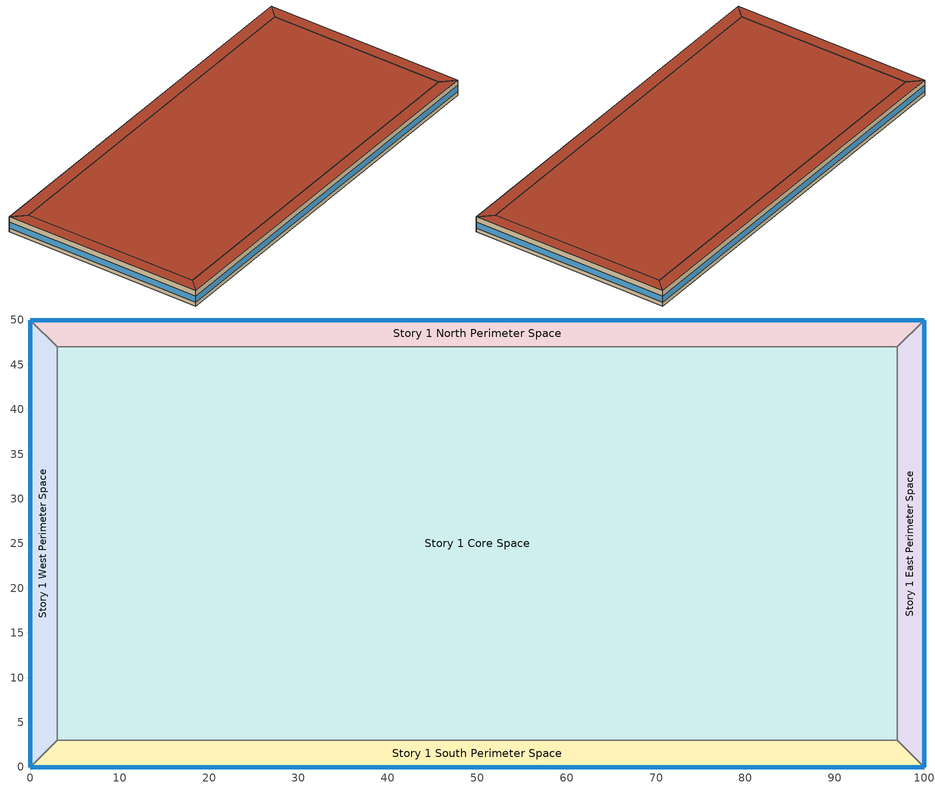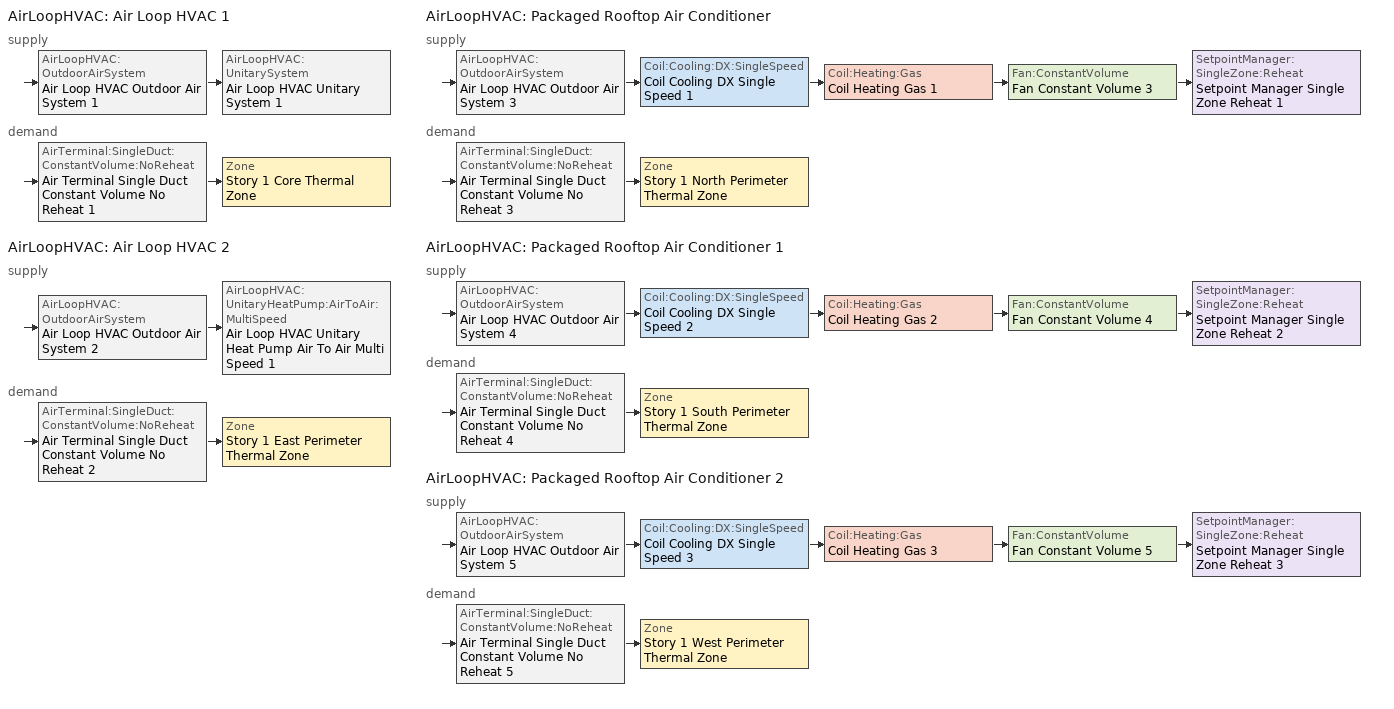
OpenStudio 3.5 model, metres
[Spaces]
Story 1 West Perimeter Space
 floor ground: 0,0 0,50 3,47 3,3 z0
 wall outside: 0,50 0,0 z0:4
 wall to Story 1 North Perimeter Space: 3,47 0,50 z0:4
 wall to Story 1 Core Space: 3,3 3,47 z0:4
 wall to Story 1 South Perimeter Space: 0,0 3,3 z0:4
 window: 0,49.97 0,0.03 z1:2.6
 roof outside: 3,3 3,47 0,50 0,0 z4
Story 1 North Perimeter Space
 floor ground: 0,50 100,50 97,47 3,47 z0
 wall outside: 100,50 0,50 z0:4
 wall to Story 1 East Perimeter Space: 97,47 100,50 z0:4
 wall to Story 1 Core Space: 3,47 97,47 z0:4
 window: 99.97,50 0.03,50 z1:2.6
 roof outside: 3,47 97,47 100,50 0,50 z4
Story 1 East Perimeter Space
 floor ground: 100,50 100,0 97,3 97,47 z0
 wall outside: 100,0 100,50 z0:4
 wall to Story 1 South Perimeter Space: 97,3 100,0 z0:4
 wall to Story 1 Core Space: 97,47 97,3 z0:4
 window: 100,0.03 100,49.97 z1:2.6
 roof outside: 97,47 97,3 100,0 100,50 z4
Story 1 South Perimeter Space
 floor ground: 100,0 0,0 3,3 97,3 z0
 wall outside: 0,0 100,0 z0:4
 wall to Story 1 Core Space: 97,3 3,3 z0:4
 window: 0.03,0 99.97,0 z1:2.6
 roof outside: 97,3 3,3 0,0 100,0 z4
Story 1 Core Space
 floor ground: 3,3 3,47 97,47 97,3 z0
 roof outside: 97,3 97,47 3,47 3,3 z4
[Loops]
AirLoopHVAC 'Air Loop HVAC 1'
 supply: AirLoopHVAC:OutdoorAirSystem 'Air Loop HVAC Outdoor Air System 1' > AirLoopHVAC:UnitarySystem 'Air Loop HVAC Unitary System 1'
 demand: AirTerminal:SingleDuct:ConstantVolume:NoReheat 'Air Terminal Single Duct Constant Volume No Reheat 1' > Zone 'Story 1 Core Thermal Zone'
AirLoopHVAC 'Air Loop HVAC 2'
 supply: AirLoopHVAC:OutdoorAirSystem 'Air Loop HVAC Outdoor Air System 2' > AirLoopHVAC:UnitaryHeatPump:AirToAir:MultiSpeed 'Air Loop HVAC Unitary Heat Pump Air To Air Multi Speed 1'
 demand: AirTerminal:SingleDuct:ConstantVolume:NoReheat 'Air Terminal Single Duct Constant Volume No Reheat 2' > Zone 'Story 1 East Perimeter Thermal Zone'
AirLoopHVAC 'Packaged Rooftop Air Conditioner'
 supply: AirLoopHVAC:OutdoorAirSystem 'Air Loop HVAC Outdoor Air System 3' > Coil:Cooling:DX:SingleSpeed 'Coil Cooling DX Single Speed 1' > Coil:Heating:Gas 'Coil Heating Gas 1' > Fan:ConstantVolume 'Fan Constant Volume 3' > SetpointManager:SingleZone:Reheat 'Setpoint Manager Single Zone Reheat 1'
 demand: AirTerminal:SingleDuct:ConstantVolume:NoReheat 'Air Terminal Single Duct Constant Volume No Reheat 3' > Zone 'Story 1 North Perimeter Thermal Zone'
AirLoopHVAC 'Packaged Rooftop Air Conditioner 1'
 supply: AirLoopHVAC:OutdoorAirSystem 'Air Loop HVAC Outdoor Air System 4' > Coil:Cooling:DX:SingleSpeed 'Coil Cooling DX Single Speed 2' > Coil:Heating:Gas 'Coil Heating Gas 2' > Fan:ConstantVolume 'Fan Constant Volume 4' > SetpointManager:SingleZone:Reheat 'Setpoint Manager Single Zone Reheat 2'
 demand: AirTerminal:SingleDuct:ConstantVolume:NoReheat 'Air Terminal Single Duct Constant Volume No Reheat 4' > Zone 'Story 1 South Perimeter Thermal Zone'
AirLoopHVAC 'Packaged Rooftop Air Conditioner 2'
 supply: AirLoopHVAC:OutdoorAirSystem 'Air Loop HVAC Outdoor Air System 5' > Coil:Cooling:DX:SingleSpeed 'Coil Cooling DX Single Speed 3' > Coil:Heating:Gas 'Coil Heating Gas 3' > Fan:ConstantVolume 'Fan Constant Volume 5' > SetpointManager:SingleZone:Reheat 'Setpoint Manager Single Zone Reheat 3'
 demand: AirTerminal:SingleDuct:ConstantVolume:NoReheat 'Air Terminal Single Duct Constant Volume No Reheat 5' > Zone 'Story 1 West Perimeter Thermal Zone'
[Building]
Building 1: Space Type=Baseline Model Space Type; Default Construction Set=ASHRAE_189.1-2009_ClimateZone 4-5 (mdoff)_ConstSet
[SizingPeriod:DesignDay] Barometric Pressure {Pa}=98934; Rain Indicator=No; Snow Indicator=No; Day of Month=21; Daylight Saving Time Indicator=No; Humidity Condition Type=Wetbulb; Dry-Bulb Temperature Range Modifier Type=DefaultMultipliers
Name | Maximum Dry-Bulb Temperature {C} | Daily Dry-Bulb Temperature Range {deltaC} | Wind Speed {m/s} | Wind Direction {deg} | Sky Clearness | Month | Day Type | Wetbulb or DewPoint at Maximum Dry-Bulb {C} | Solar Model Indicator | ASHRAE Clear Sky Optical Depth for Beam Irradiance | ASHRAE Clear Sky Optical Depth for Diffuse Irradiance
Chicago Ohare Intl Ap Ann Htg 99.6% Condns DB | -20 | 0 | 4.9 | 270 | 0 | 1 | WinterDesignDay | -20 | ASHRAEClearSky
Chicago Ohare Intl Ap Ann Clg .4% Condns DB=>MWB | 33.3 | 10.5 | 5.2 | 230 |  | 7 | SummerDesignDay | 23.7 | ASHRAETau | 0.455 | 2.05
[DefaultConstructionSet]
ASHRAE_189.1-2009_ClimateZone 4-5 (mdoff)_ConstSet: Default Exterior Surface Constructions=ASHRAE_189.1-2009_ClimateZone 4-5 (mdoff)_Exterior_DefSurfCons; Default Interior Surface Constructions=000_Interior_DefSurfCons; Default Ground Contact Surface Constructions=000_Ground_DefSurfCons; Default Exterior SubSurface Constructions=ASHRAE_189.1-2009_ClimateZone 4-5 (mdoff)_Exterior_DefSubCons; Default Interior SubSurface Constructions=000_Interior_DefSubCons; Interior Partition Construction=000_Interior Partition
[DefaultSurfaceConstructions]
Name | Floor Construction | Wall Construction | Roof Ceiling Construction
ASHRAE_189.1-2009_ClimateZone 4-5 (mdoff)_Exterior_DefSurfCons | 000_ExtSlabCarpet_4in_ClimateZone 1-8 | ASHRAE_189.1-2009_ExtWall_SteelFrame_ClimateZone 4-8 | ASHRAE_189.1-2009_ExtRoof_IEAD_ClimateZone 2-5
000_Interior_DefSurfCons | 000_Interior Floor | 000_Interior Wall | 000_Interior Ceiling
000_Ground_DefSurfCons | 000_ExtSlabCarpet_4in_ClimateZone 1-8 | 000_ExtSlabCarpet_4in_ClimateZone 1-8 | 000_ExtSlabCarpet_4in_ClimateZone 1-8
[DefaultSubSurfaceConstructions] Glass Door Construction=000_Exterior Window; Skylight Construction=000_Exterior Window; Tubular Daylight Dome Construction=000_Interior Window; Tubular Daylight Diffuser Construction=000_Interior Window
Name | Fixed Window Construction | Operable Window Construction | Door Construction
ASHRAE_189.1-2009_ClimateZone 4-5 (mdoff)_Exterior_DefSubCons | ASHRAE_189.1-2009_ExtWindow_ClimateZone 4-5 | ASHRAE_189.1-2009_ExtWindow_ClimateZone 4-5 | 000_Exterior Door
000_Interior_DefSubCons | 000_Interior Window | 000_Interior Window | 000_Interior Door
[Construction]
000_Interior Partition; 000_Interior Door: 000_G05 25mm wood
000_ExtSlabCarpet_4in_ClimateZone 1-8: MAT-CC05 4 HW CONCRETE, CP02 CARPET PAD
ASHRAE_189.1-2009_ExtWall_SteelFrame_ClimateZone 4-8: MAT-SHEATH, Wall Insulation [39], 1/2IN Gypsum
ASHRAE_189.1-2009_ExtRoof_IEAD_ClimateZone 2-5: Roof Membrane, Roof Insulation [21], Metal Decking
000_Interior Floor: 000_F16 Acoustic tile, 000_F05 Ceiling air space resistance, 000_M11 100mm lightweight concrete
000_Interior Wall: 000_G01a 19mm gypsum board, 000_F04 Wall air space resistance, 000_G01a 19mm gypsum board
000_Interior Ceiling: 000_M11 100mm lightweight concrete, 000_F05 Ceiling air space resistance, 000_F16 Acoustic tile
ASHRAE_189.1-2009_ExtWindow_ClimateZone 4-5: Theoretical Glass [207]
000_Exterior Door: 000_F08 Metal surface, 000_I01 25mm insulation board
000_Exterior Window: 000_Clear 3mm, 000_Air 13mm, 000_Clear 3mm
000_Interior Window: 000_Clear 3mm
[Material]
Name | Roughness | Thickness {m} | Conductivity {W/m-K} | Density {kg/m3} | Specific Heat {J/kg-K} | Thermal Absorptance | Solar Absorptance | Visible Absorptance
000_G05 25mm wood | MediumSmooth | 0.0254 | 0.15 | 608 | 1630
MAT-CC05 4 HW CONCRETE | Rough | 0.1016 | 1.311 | 2240 | 836.8 | 0.9 | 0.7 | 0.7
Wall Insulation [39] | MediumRough | 0.1184 | 0.045 | 265 | 836.8 | 0.9 | 0.7 | 0.7
1/2IN Gypsum | Smooth | 0.0127 | 0.16 | 784.9 | 830 | 0.9 | 0.92 | 0.92
Roof Membrane | VeryRough | 0.0095 | 0.16 | 1121.29 | 1460 | 0.9 | 0.7 | 0.7
Roof Insulation [21] | MediumRough | 0.2105 | 0.049 | 265 | 836.8 | 0.9 | 0.7 | 0.7
Metal Decking | MediumSmooth | 0.0015 | 45.006 | 7680 | 418.4 | 0.9 | 0.7 | 0.3
000_F16 Acoustic tile | MediumSmooth | 0.0191 | 0.06 | 368 | 590
000_M11 100mm lightweight concrete | MediumRough | 0.1016 | 0.53 | 1280 | 840
000_G01a 19mm gypsum board | MediumSmooth | 0.019 | 0.16 | 800 | 1090
000_F08 Metal surface | Smooth | 0.0008 | 45.28 | 7824 | 500
000_I01 25mm insulation board | MediumRough | 0.0254 | 0.03 | 43 | 1210
[Material:NoMass] Thermal Absorptance=0.9; Solar Absorptance=0.7
Name | Roughness | Thermal Resistance {m2-K/W} | Visible Absorptance
CP02 CARPET PAD | VeryRough | 0.2165 | 0.8
MAT-SHEATH | Rough | 0.3626 | 0.7
[Material:AirGap]
Name | Thermal Resistance {m2-K/W}
000_F05 Ceiling air space resistance | 0.18
000_F04 Wall air space resistance | 0.15
[WindowMaterial:Glazing] Optical Data Type=SpectralAverage; Thickness {m}=0.003; Infrared Transmittance at Normal Incidence=0
Name | Solar Transmittance at Normal Incidence | Front Side Solar Reflectance at Normal Incidence | Back Side Solar Reflectance at Normal Incidence | Visible Transmittance at Normal Incidence | Front Side Visible Reflectance at Normal Incidence | Back Side Visible Reflectance at Normal Incidence | Front Side Infrared Hemispherical Emissivity | Back Side Infrared Hemispherical Emissivity | Conductivity {W/m-K} | Dirt Correction Factor for Solar and Visible Transmittance | Solar Diffusing
Theoretical Glass [207] | 0.3311 | 0.6189 | 0.6189 | 0.44 | 0.51 | 0.51 | 0.9 | 0.9 | 0.0133 | 1 | No
000_Clear 3mm | 0.837 | 0.075 | 0.075 | 0.898 | 0.081 | 0.081 | 0.84 | 0.84 | 0.9
[WindowMaterial:Gas]
000_Air 13mm: Gas Type=Air; Thickness {m}=0.0127
[BuildingStory]
Story 1: Nominal Z Coordinate {m}=0; Nominal Floor to Floor Height {m}=4
[Space] Building Story=Story 1
Name | Thermal Zone
Story 1 West Perimeter Space | Story 1 West Perimeter Thermal Zone
Story 1 North Perimeter Space | Story 1 North Perimeter Thermal Zone
Story 1 East Perimeter Space | Story 1 East Perimeter Thermal Zone
Story 1 South Perimeter Space | Story 1 South Perimeter Thermal Zone
Story 1 Core Space | Story 1 Core Thermal Zone
[ThermalZone] Use Ideal Air Loads=No
Name | Thermostat
Story 1 Core Thermal Zone | Zone Control Thermostat Staged Dual Setpoint 1
Story 1 East Perimeter Thermal Zone | Zone Control Thermostat Staged Dual Setpoint 2
Story 1 North Perimeter Thermal Zone | Thermostat Setpoint Dual Setpoint 3
Story 1 South Perimeter Thermal Zone | Thermostat Setpoint Dual Setpoint 4
Story 1 West Perimeter Thermal Zone | Thermostat Setpoint Dual Setpoint 5
[Sizing:Zone] Zone Cooling Design Supply Air Temperature Input Method=SupplyAirTemperature; Zone Cooling Design Supply Air Temperature {C}=14; Zone Cooling Design Supply Air Temperature Difference {deltaC}=11.11; Zone Heating Design Supply Air Temperature Input Method=SupplyAirTemperature; Zone Heating Design Supply Air Temperature {C}=40; Zone Heating Design Supply Air Temperature Difference {deltaC}=11.11; Zone Cooling Design Supply Air Humidity Ratio {kg-H2O/kg-air}=0.0085; Zone Heating Design Supply Air Humidity Ratio {kg-H2O/kg-air}=0.008; Cooling Design Air Flow Method=DesignDay; Heating Design Air Flow Method=DesignDay; Account for Dedicated Outdoor Air System=No; Dedicated Outdoor Air System Control Strategy=NeutralSupplyAir; Dedicated Outdoor Air Low Setpoint Temperature for Design {C}=autosize; Dedicated Outdoor Air High Setpoint Temperature for Design {C}=autosize; Zone Load Sizing Method=Sensible Load Only No Latent Load; Zone Latent Cooling Design Supply Air Humidity Ratio Input Method=HumidityRatioDifference; Zone Cooling Design Supply Air Humidity Ratio Difference {kgWater/kgDryAir}=0.005; Zone Latent Heating Design Supply Air Humidity Ratio Input Method=HumidityRatioDifference; Zone Humidification Design Supply Air Humidity Ratio Difference {kgWater/kgDryAir}=0.005
Story 1 Core Thermal Zone; Story 1 East Perimeter Thermal Zone; Story 1 North Perimeter Thermal Zone; Story 1 South Perimeter Thermal Zone; Story 1 West Perimeter Thermal Zone
[Zone equipment]
Story 1 Core Thermal Zone: Air Terminal Single Duct Constant Volume No Reheat 1
Story 1 East Perimeter Thermal Zone: Air Terminal Single Duct Constant Volume No Reheat 2
Story 1 North Perimeter Thermal Zone: Air Terminal Single Duct Constant Volume No Reheat 3
Story 1 South Perimeter Thermal Zone: Air Terminal Single Duct Constant Volume No Reheat 4
Story 1 West Perimeter Thermal Zone: Air Terminal Single Duct Constant Volume No Reheat 5
[ThermostatSetpoint:DualSetpoint] Heating Setpoint Temperature Schedule=Heating Sch; Cooling Setpoint Temperature Schedule=Cooling Sch
Thermostat Setpoint Dual Setpoint 3; Thermostat Setpoint Dual Setpoint 4; Thermostat Setpoint Dual Setpoint 5
[SpaceType]
Baseline Model Space Type: Default Schedule Set=Baseline Model Schedule Set; Design Specification Outdoor Air Object=Baseline Model OA
[DefaultScheduleSet]
Baseline Model Schedule Set: Number of People Schedule=Baseline Model People Lights and Equipment Schedule; People Activity Level Schedule=Baseline Model People Activity Schedule; Lighting Schedule=Baseline Model People Lights and Equipment Schedule; Electric Equipment Schedule=Baseline Model People Lights and Equipment Schedule; Infiltration Schedule=Baseline Model Infiltration Schedule
[DesignSpecification:OutdoorAir]
Baseline Model OA: Outdoor Air Method=Sum; Outdoor Air Flow per Person {m3/s-person}=0.00943895
[SpaceInfiltration:DesignFlowRate]
Baseline Model Infiltration: Space or SpaceType=Baseline Model Space Type; Design Flow Rate Calculation Method=Flow/ExteriorArea; Flow per Exterior Surface Area {m3/s-m2}=0.0003048
[People:Definition]
Baseline Model People Definition: Number of People Calculation Method=People/Area; People per Space Floor Area {person/m2}=0.0538196; Fraction Radiant=0.3
[People]
Baseline Model People: People Definition=Baseline Model People Definition; Space or SpaceType=Baseline Model Space Type; Multiplier=1
[Lights:Definition]
Baseline Model Lights Definition: Design Level Calculation Method=Watts/Area; Watts per Space Floor Area {W/m2}=10.7639
[Lights]
Baseline Model Lights: Lights Definition=Baseline Model Lights Definition; Space or SpaceType=Baseline Model Space Type; Fraction Replaceable=1
[ElectricEquipment:Definition]
Baseline Model Electric Equipment Definition: Design Level Calculation Method=Watts/Area; Watts per Space Floor Area {W/m2}=10.7639
[ElectricEquipment]
Baseline Model Electric Equipment: Electric Equipment Definition=Baseline Model Electric Equipment Definition; Space or SpaceType=Baseline Model Space Type
[ZoneControl:Thermostat:StagedDualSetpoint] Number of Heating Stages=2; Heating Temperature Setpoint Schedule=Heating Sch; Heating Throttling Temperature Range {deltaC}=1.1; Stage 1 Heating Temperature Offset {deltaC}=0; Stage 2 Heating Temperature Offset {deltaC}=-0.5; Stage 3 Heating Temperature Offset {deltaC}=-1; Stage 4 Heating Temperature Offset {deltaC}=-1.5; Number of Cooling Stages=2; Cooling Temperature Setpoint Base Schedule=Cooling Sch; Cooling Throttling Temperature Range {deltaC}=1.1; Stage 1 Cooling Temperature Offset {deltaC}=0; Stage 2 Cooling Temperature Offset {deltaC}=1; Stage 3 Cooling Temperature Offset {deltaC}=2; Stage 4 Cooling Temperature Offset {deltaC}=3
Zone Control Thermostat Staged Dual Setpoint 1; Zone Control Thermostat Staged Dual Setpoint 2
[AirLoopHVAC] Availability Schedule=Always On Discrete; Design Supply Air Flow Rate {m3/s}=autosize; Design Return Air Flow Fraction of Supply Air Flow=1
Air Loop HVAC 1; Air Loop HVAC 2; Packaged Rooftop Air Conditioner; Packaged Rooftop Air Conditioner 1; Packaged Rooftop Air Conditioner 2
[Sizing:System] Preheat Design Temperature {C}=7; Preheat Design Humidity Ratio {kg-H2O/kg-Air}=0.008; Precool Design Temperature {C}=12.8; Precool Design Humidity Ratio {kg-H2O/kg-Air}=0.008; Central Cooling Design Supply Air Temperature {C}=12.8; Central Heating Design Supply Air Temperature {C}=40; 100% Outdoor Air in Cooling=Yes; 100% Outdoor Air in Heating=Yes; Central Cooling Design Supply Air Humidity Ratio {kg-H2O/kg-Air}=0.0085; Zone Maximum Outdoor Air Fraction=1; Cooling Supply Air Flow Rate Per Floor Area {m3/s-m2}=0.00996765; Cooling Fraction of Autosized Cooling Supply Air Flow Rate=1; Cooling Supply Air Flow Rate Per Unit Cooling Capacity {m3/s-W}=3.94755e-05; Heating Supply Air Flow Rate Per Floor Area {m3/s-m2}=0.00996765; Heating Fraction of Autosized Heating Supply Air Flow Rate=1; Heating Fraction of Autosized Cooling Supply Air Flow Rate=1; Heating Supply Air Flow Rate Per Unit Heating Capacity {m3/s-W}=3.15882e-05; Cooling Design Capacity Method=CoolingDesignCapacity; Cooling Design Capacity {W}=autosize; Cooling Design Capacity Per Floor Area {W/m2}=234.7; Fraction of Autosized Cooling Design Capacity=1; Heating Design Capacity Method=HeatingDesignCapacity; Heating Design Capacity {W}=autosize; Heating Design Capacity Per Floor Area {W/m2}=157; Fraction of Autosized Heating Design Capacity=1; Central Cooling Capacity Control Method=OnOff; Occupant Diversity=autosize
Name | Central Heating Maximum System Air Flow Ratio | Type of Load to Size On | Design Outdoor Air Flow Rate {m3/s} | Sizing Option | Central Heating Design Supply Air Humidity Ratio {kg-H2O/kg-Air} | Cooling Design Air Flow Method | Cooling Design Air Flow Rate {m3/s} | Heating Design Air Flow Method | Heating Design Air Flow Rate {m3/s} | System Outdoor Air Method
Air Loop HVAC 1; Air Loop HVAC 2 | 0.3
Packaged Rooftop Air Conditioner; Packaged Rooftop Air Conditioner 1; Packaged Rooftop Air Conditioner 2 | 1 | Sensible | Autosize | NonCoincident | 0.008 | DesignDay | 0 | DesignDay | 0 | ZoneSum
[Controller:OutdoorAir] Minimum Outdoor Air Flow Rate {m3/s}=0; Maximum Outdoor Air Flow Rate {m3/s}=Autosize; Economizer Control Type=NoEconomizer; Economizer Control Action Type=ModulateFlow; Economizer Maximum Limit Dry-Bulb Temperature {C}=28; Economizer Maximum Limit Enthalpy {J/kg}=64000; Economizer Minimum Limit Dry-Bulb Temperature {C}=-100; Lockout Type=NoLockout; Minimum Limit Type=FixedMinimum; High Humidity Control=No; Heat Recovery Bypass Control Type=BypassWhenWithinEconomizerLimits
Name | Controller Mechanical Ventilation
Controller Outdoor Air 1 | Controller Mechanical Ventilation 1
Controller Outdoor Air 2 | Controller Mechanical Ventilation 2
Controller Outdoor Air 3 | Controller Mechanical Ventilation 3
Controller Outdoor Air 4 | Controller Mechanical Ventilation 4
Controller Outdoor Air 5 | Controller Mechanical Ventilation 5
[Controller:MechanicalVentilation] Availability Schedule=Always On Discrete
Controller Mechanical Ventilation 1; Controller Mechanical Ventilation 2; Controller Mechanical Ventilation 3; Controller Mechanical Ventilation 4; Controller Mechanical Ventilation 5
[AirLoopHVAC:OutdoorAirSystem]
Name | Controller
Air Loop HVAC Outdoor Air System 1 | Controller Outdoor Air 1
Air Loop HVAC Outdoor Air System 2 | Controller Outdoor Air 2
Air Loop HVAC Outdoor Air System 3 | Controller Outdoor Air 3
Air Loop HVAC Outdoor Air System 4 | Controller Outdoor Air 4
Air Loop HVAC Outdoor Air System 5 | Controller Outdoor Air 5
[Fan:ConstantVolume] Availability Schedule=Always On Discrete; Maximum Flow Rate {m3/s}=AutoSize
Name | Pressure Rise {Pa}
Fan Constant Volume 1; Fan Constant Volume 2
Fan Constant Volume 3; Fan Constant Volume 4; Fan Constant Volume 5 | 500
[Coil:Heating:DX:SingleSpeed]
Multi Stage DX Htg Coil: Availability Schedule=Always On Discrete; Rated Total Heating Capacity {W}=Autosize; Rated COP {W/W}=5; Rated Air Flow Rate {m3/s}=Autosize; Rated Supply Fan Power Per Volume Flow Rate 2017 {W/(m3/s)}=773.3; Rated Supply Fan Power Per Volume Flow Rate 2023 {W/(m3/s)}=934.4; Total Heating Capacity Function of Temperature Curve=Curve Cubic 1; Total Heating Capacity Function of Flow Fraction Curve=Curve Cubic 2; Energy Input Ratio Function of Temperature Curve=Curve Cubic 3; Energy Input Ratio Function of Flow Fraction Curve=Curve Quadratic 1; Part Load Fraction Correlation Curve=Curve Quadratic 2; Defrost Strategy=Resistive; Defrost Control=Timed; Defrost Time Period Fraction=0.166667; Resistive Defrost Heater Capacity {W}=2000
[Coil:Cooling:DX:SingleSpeed] Availability Schedule=Always On Discrete; Rated Total Cooling Capacity {W}=autosize; Rated Sensible Heat Ratio=autosize; Rated COP {W/W}=3; Rated Air Flow Rate {m3/s}=autosize; Rated Evaporator Fan Power Per Volume Flow Rate 2017 {W/(m3/s)}=773.3; Rated Evaporator Fan Power Per Volume Flow Rate 2023 {W/(m3/s)}=934.4; Minimum Outdoor Dry-Bulb Temperature for Compressor Operation {C}=-25; Nominal Time for Condensate Removal to Begin {s}=0; Ratio of Initial Moisture Evaporation Rate and Steady State Latent Capacity=0; Maximum Cycling Rate {cycles/hr}=0; Latent Capacity Time Constant {s}=0; Condenser Type=AirCooled; Evaporative Condenser Effectiveness=0.9; Evaporative Condenser Air Flow Rate {m3/s}=autosize; Evaporative Condenser Pump Rated Power Consumption {W}=autosize; Crankcase Heater Capacity {W}=0; Maximum Outdoor Dry-Bulb Temperature for Crankcase Heater Operation {C}=10; Basin Heater Capacity {W/K}=0; Basin Heater Setpoint Temperature {C}=2
Name | Total Cooling Capacity Function of Temperature Curve | Total Cooling Capacity Function of Flow Fraction Curve | Energy Input Ratio Function of Temperature Curve | Energy Input Ratio Function of Flow Fraction Curve | Part Load Fraction Correlation Curve
Multi Stage DX Clg Coil | Curve Biquadratic 1 | Curve Quadratic 3 | Curve Biquadratic 2 | Curve Quadratic 4 | Curve Quadratic 5
Coil Cooling DX Single Speed 1 | Curve Biquadratic 9 | Curve Quadratic 12 | Curve Biquadratic 10 | Curve Quadratic 13 | Curve Quadratic 14
Coil Cooling DX Single Speed 2 | Curve Biquadratic 11 | Curve Quadratic 15 | Curve Biquadratic 12 | Curve Quadratic 16 | Curve Quadratic 17
Coil Cooling DX Single Speed 3 | Curve Biquadratic 13 | Curve Quadratic 18 | Curve Biquadratic 14 | Curve Quadratic 19 | Curve Quadratic 20
[Coil:Heating:Electric:MultiStage] Availability Schedule=Always On Discrete
Name | Stage 1 | Stage 2 | Stage 3
Multi Stage Sup Elec Htg Coil | Coil Heating Electric Multi Stage Stage Data 1 | Coil Heating Electric Multi Stage Stage Data 2 | Coil Heating Electric Multi Stage Stage Data 3
Multi Stage Elec Htg Coil | Coil Heating Electric Multi Stage Stage Data 4 | Coil Heating Electric Multi Stage Stage Data 5
[Coil:Heating:Electric:MultiStage:StageData]
Name | Efficiency {W/W} | Nominal Capacity {W}
Coil Heating Electric Multi Stage Stage Data 1 | 0.95 | 42000
Coil Heating Electric Multi Stage Stage Data 2 | 0.9 | 43000
Coil Heating Electric Multi Stage Stage Data 3 | 0.85 | 44000
Coil Heating Electric Multi Stage Stage Data 4; Coil Heating Electric Multi Stage Stage Data 5 | 1 | 45000
[AirLoopHVAC:UnitarySystem]
Air Loop HVAC Unitary System 1: Control Type=Load; Controlling Zone or Thermostat Location=Story 1 Core Thermal Zone; Dehumidification Control Type=None; Supply Fan=Fan Constant Volume 1; Supply Air Fan Operating Mode Schedule=Always On Discrete; Heating Coil=Multi Stage DX Htg Coil; DX Heating Coil Sizing Ratio=1; Cooling Coil=Multi Stage DX Clg Coil; Use DOAS DX Cooling Coil=No; DOAS DX Cooling Coil Leaving Minimum Air Temperature {C}=2; Latent Load Control=SensibleOnlyLoadControl; Supplemental Heating Coil=Multi Stage Sup Elec Htg Coil; Supply Air Flow Rate Method During Cooling Operation=SupplyAirFlowRate; Supply Air Flow Rate During Cooling Operation {m3/s}=Autosize; Supply Air Flow Rate Method During Heating Operation=SupplyAirFlowRate; Supply Air Flow Rate During Heating Operation {m3/s}=Autosize; Supply Air Flow Rate Method When No Cooling or Heating is Required=SupplyAirFlowRate; Supply Air Flow Rate When No Cooling or Heating is Required {m3/s}=Autosize; Maximum Supply Air Temperature {C}=80; Maximum Outdoor Dry-Bulb Temperature for Supplemental Heater Operation {C}=21; Maximum Cycling Rate {cycles/hr}=2.5; Heat Pump Time Constant {s}=60; Fraction of On-Cycle Power Use=0.01; Heat Pump Fan Delay Time {s}=60; Ancilliary On-Cycle Electric Power {W}=0; Ancilliary Off-Cycle Electric Power {W}=0
[AirTerminal:SingleDuct:ConstantVolume:NoReheat] Availability Schedule=Always On Discrete; Maximum Air Flow Rate {m3/s}=AutoSize
Air Terminal Single Duct Constant Volume No Reheat 1; Air Terminal Single Duct Constant Volume No Reheat 2; Air Terminal Single Duct Constant Volume No Reheat 3; Air Terminal Single Duct Constant Volume No Reheat 4; Air Terminal Single Duct Constant Volume No Reheat 5
[Coil:Cooling:DX:MultiSpeed]
Multi Stage DX Clg Coil 1: Condenser Type=AirCooled; Minimum Outdoor Dry-Bulb Temperature for Compressor Operation {C}=-25; Apply Part Load Fraction to Speeds Greater than 1=No; Crankcase Heater Capacity {W}=0; Maximum Outdoor Dry-Bulb Temperature for Crankcase Heater Operation {C}=10; Basin Heater Capacity {W/K}=0; Basin Heater Setpoint Temperature {C}=2; Fuel Type=NaturalGas; Stage 1=Coil Cooling DX Multi Speed Stage Data 1; Stage 2=Coil Cooling DX Multi Speed Stage Data 2
[Coil:Cooling:DX:MultiSpeed:StageData] Gross Rated Total Cooling Capacity {W}=autosize; Gross Rated Sensible Heat Ratio=autosize; Gross Rated Cooling COP {W/W}=3; Rated Air Flow Rate {m3/s}=autosize; Rated Evaporator Fan Power Per Volume Flow Rate 2017 {W/(m3/s)}=773.3; Rated Evaporator Fan Power Per Volume Flow Rate 2023 {W/(m3/s)}=934.4; Nominal Time for Condensate Removal to Begin {s}=0; Ratio of Initial Moisture Evaporation Rate and Steady State Latent Capacity=0; Maximum Cycling Rate {cycles/hr}=0; Latent Capacity Time Constant {s}=0; Rated Waste Heat Fraction of Power Input=0.5; Evaporative Condenser Effectiveness=0.9; Evaporative Condenser Air Flow Rate {m3/s}=autosize; Rated Evaporative Condenser Pump Power Consumption {W}=autosize
Name | Total Cooling Capacity Function of Temperature Curve | Total Cooling Capacity Function of Flow Fraction Curve | Energy Input Ratio Function of Temperature Curve | Energy Input Ratio Function of Flow Fraction Curve | Part Load Fraction Correlation Curve | Waste Heat Function of Temperature Curve
Coil Cooling DX Multi Speed Stage Data 1 | Curve Biquadratic 3 | Curve Quadratic 6 | Curve Biquadratic 4 | Curve Quadratic 7 | Curve Quadratic 8 | Curve Biquadratic 5
Coil Cooling DX Multi Speed Stage Data 2 | Curve Biquadratic 6 | Curve Quadratic 9 | Curve Biquadratic 7 | Curve Quadratic 10 | Curve Quadratic 11 | Curve Biquadratic 8
[Coil:Heating:Electric]
Sup Elec Htg Coil: Availability Schedule=Always On Discrete
[AirLoopHVAC:UnitaryHeatPump:AirToAir:MultiSpeed]
Air Loop HVAC Unitary Heat Pump Air To Air Multi Speed 1: Controlling Zone or Thermostat Location=Story 1 East Perimeter Thermal Zone; Supply Air Fan=Fan Constant Volume 2; Supply Air Fan Placement=DrawThrough; Supply Air Fan Operating Mode Schedule=Always On Discrete; Heating Coil=Multi Stage Elec Htg Coil; Minimum Outdoor Dry-Bulb Temperature for Compressor Operation {C}=-8; Cooling Coil=Multi Stage DX Clg Coil 1; Supplemental Heating Coil=Sup Elec Htg Coil; Maximum Supply Air Temperature from Supplemental Heater {C}=autosize; Maximum Outdoor Dry-Bulb Temperature for Supplemental Heater Operation {C}=21; Auxiliary On-Cycle Electric Power {W}=0; Auxiliary Off-Cycle Electric Power {W}=0; Design Heat Recovery Water Flow Rate {m3/s}=0; Maximum Temperature for Heat Recovery {C}=80; Supply Air Flow Rate When No Cooling or Heating is Needed {m3/s}=autosize; Number of Speeds for Heating=2; Number of Speeds for Cooling=2; Speed 1 Supply Air Flow Rate During Heating Operation {m3/s}=autosize; Speed 2 Supply Air Flow Rate During Heating Operation {m3/s}=autosize; Speed 3 Supply Air Flow Rate During Heating Operation {m3/s}=autosize; Speed 4 Supply Air Flow Rate During Heating Operation {m3/s}=autosize; Speed 1 Supply Air Flow Rate During Cooling Operation {m3/s}=autosize; Speed 2 Supply Air Flow Rate During Cooling Operation {m3/s}=autosize; Speed 3 Supply Air Flow Rate During Cooling Operation {m3/s}=autosize; Speed 4 Supply Air Flow Rate During Cooling Operation {m3/s}=autosize
[Coil:Heating:Gas] Availability Schedule=Always On Discrete; Gas Burner Efficiency=0.8; Nominal Capacity {W}=AutoSize; Parasitic Electric Load {W}=0; Parasitic Gas Load {W}=0
Coil Heating Gas 1; Coil Heating Gas 2; Coil Heating Gas 3
[SetpointManager:SingleZone:Reheat] Minimum Supply Air Temperature {C}=-99; Maximum Supply Air Temperature {C}=99
Name | Control Zone
Setpoint Manager Single Zone Reheat 1 | Story 1 North Perimeter Thermal Zone
Setpoint Manager Single Zone Reheat 2 | Story 1 South Perimeter Thermal Zone
Setpoint Manager Single Zone Reheat 3 | Story 1 West Perimeter Thermal Zone
[Schedule:Ruleset]
Name | Default Day Schedule | Summer Design Day Schedule | Winter Design Day Schedule
Cooling Sch | Cooling Sch Default
Heating Sch | Heating Sch Default
Baseline Model Infiltration Schedule | Baseline Model Infiltration Schedule Schedule All Days | Baseline Model Infiltration Schedule Summer Design Day | Baseline Model Infiltration Schedule Winter Design Day
Baseline Model People Lights and Equipment Schedule | Baseline Model People Lights and Equipment Schedule Schedule Week Day | Baseline Model People Lights and Equipment Schedule Summer Design Day | Baseline Model People Lights and Equipment Schedule Winter Design Day
Baseline Model People Activity Schedule | Baseline Model People Activity Schedule Default
[Schedule:Day]
Cooling Sch Default: 24, 0, 26
Heating Sch Default: 24, 0, 19
Baseline Model Infiltration Schedule Schedule All Days: 6, 0, 1, 22, 0, 0.25, 24, 0, 1
Baseline Model Infiltration Schedule Winter Design Day; Baseline Model Infiltration Schedule Summer Design Day; Baseline Model People Lights and Equipment Schedule Summer Design Day: 24, 0, 1
Baseline Model People Lights and Equipment Schedule Schedule Week Day: 6, 0, 0, 7, 0, 0.1, 8, 0, 0.2, 12, 0, 0.95, 13, 0, 0.5, 17, 0, 0.95, 18, 0, 0.7, 20, 0, 0.4, 22, 0, 0.1, 24, 0, 0.05
Baseline Model People Lights and Equipment Schedule Winter Design Day; Baseline Model People Lights and Equipment Schedule Schedule Sunday: 24, 0, 0
Baseline Model People Lights and Equipment Schedule Saturday: 6, 0, 0, 8, 0, 0.1, 14, 0, 0.5, 17, 0, 0.1, 24, 0, 0
Baseline Model People Activity Schedule Default: 24, 0, 120
[Schedule:Rule] Schedule Ruleset=Baseline Model People Lights and Equipment Schedule
Name | Rule Order | Day Schedule | Apply Saturday | Apply Sunday
Baseline Model People Lights and Equipment Schedule Saturday Rule | 1 | Baseline Model People Lights and Equipment Schedule Saturday | Yes
Baseline Model People Lights and Equipment Schedule Sunday Rule | 0 | Baseline Model People Lights and Equipment Schedule Schedule Sunday |  | Yes
[Schedule:Constant]
Always On Discrete: Value=1
[Curve:Cubic]
Name | Coefficient1 Constant | Coefficient2 x | Coefficient3 x**2 | Coefficient4 x**3 | Minimum Value of x | Maximum Value of x
Curve Cubic 1 | 0.758746 | 0.027626 | 0.000148716 | 3.4992e-06 | -20 | 20
Curve Cubic 2 | 0.84 | 0.16 | 0 | 0 | 0.5 | 1.5
Curve Cubic 3 | 1.19248 | -0.0300438 | 0.00103745 | -2.3328e-05 | -20 | 20
[Curve:Quadratic]
Name | Coefficient1 Constant | Coefficient2 x | Coefficient3 x**2 | Minimum Value of x | Maximum Value of x
Curve Quadratic 1 | 1.3824 | -0.4336 | 0.0512 | 0 | 1
Curve Quadratic 2; Curve Quadratic 8; Curve Quadratic 11 | 0.75 | 0.25 | 0 | 0 | 1
Curve Quadratic 3; Curve Quadratic 6; Curve Quadratic 9; Curve Quadratic 12; Curve Quadratic 15; Curve Quadratic 18 | 0.8 | 0.2 | 0 | 0.5 | 1.5
Curve Quadratic 4; Curve Quadratic 13; Curve Quadratic 16; Curve Quadratic 19 | 1.1552 | -0.1808 | 0.0256 | 0.5 | 1.5
Curve Quadratic 5; Curve Quadratic 14; Curve Quadratic 17; Curve Quadratic 20 | 0.85 | 0.15 | 0 | 0 | 1
Curve Quadratic 7; Curve Quadratic 10 | 1.156 | -0.1816 | 0.0256 | 0.5 | 1.5
[Curve:Biquadratic]
Name | Coefficient1 Constant | Coefficient2 x | Coefficient3 x**2 | Coefficient4 y | Coefficient5 y**2 | Coefficient6 x*y | Minimum Value of x | Maximum Value of x | Minimum Value of y | Maximum Value of y
Curve Biquadratic 1; Curve Biquadratic 9; Curve Biquadratic 11; Curve Biquadratic 13 | 0.942588 | 0.00954335 | 0.00068377 | -0.0110427 | 5.249e-06 | -9.72e-06 | 17 | 22 | 13 | 46
Curve Biquadratic 2; Curve Biquadratic 10; Curve Biquadratic 12; Curve Biquadratic 14 | 0.342414 | 0.034885 | -0.0006237 | 0.00497722 | 0.000437951 | -0.000728028 | 17 | 22 | 13 | 46
Curve Biquadratic 3; Curve Biquadratic 6 | 0.766956 | 0.0107756 | -4.14703e-05 | 0.00134961 | -0.000261144 | 0.000457488 | 17 | 22 | 13 | 46
Curve Biquadratic 4; Curve Biquadratic 7 | 0.297145 | 0.0430933 | -0.000748766 | 0.00597727 | 0.000482112 | -0.000956448 | 17 | 22 | 13 | 46
Curve Biquadratic 5; Curve Biquadratic 8 | 1 | 0 | 0 | 0 | 0 | 0 | 0 | 0 | 0 | 0
